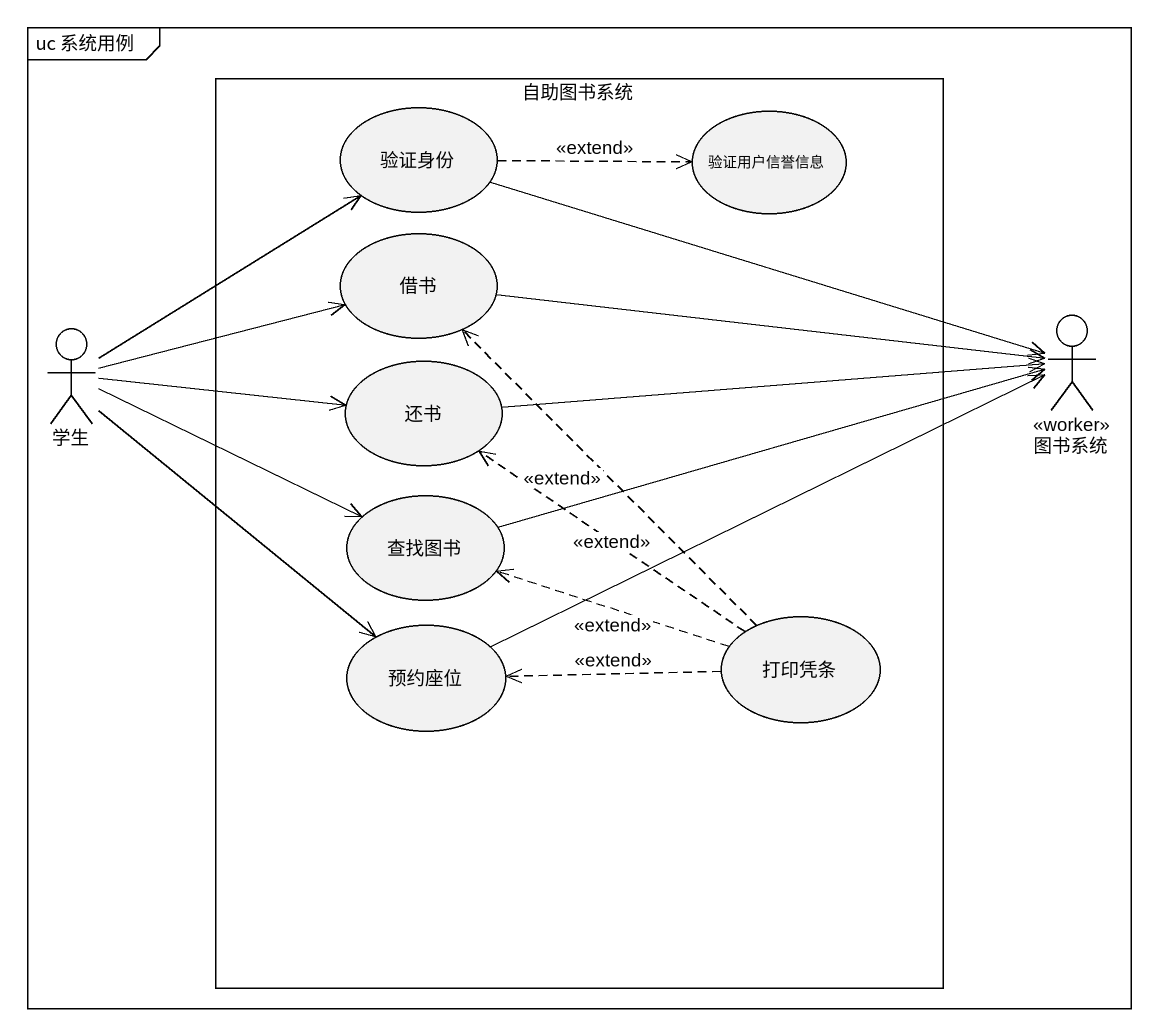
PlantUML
@startuml
mainframe uc 系统用例
rectangle 自助图书系统 {
  usecase 验证身份
  usecase 验证用户信誉信息
  usecase 借书
  usecase 还书
  usecase 查找图书
  usecase 预约座位
  usecase 打印凭条
}
actor 学生
actor 图书系统 <<worker>>
验证身份 .right.> 验证用户信誉信息 : <<extend>>
验证身份 -right-> 图书系统
借书 -right-> 图书系统
学生 -up-> 验证身份
学生 -right-> 借书
学生 -right-> 还书
学生 -right-> 查找图书
学生 --> 预约座位
还书 -right-> 图书系统
查找图书 -right-> 图书系统
预约座位 -right-> 图书系统
打印凭条 .up.> 借书 : <<extend>>
打印凭条 .up.> 还书 : <<extend>>
打印凭条 .left.> 查找图书 : <<extend>>
打印凭条 .left.> 预约座位 : <<extend>>
@enduml
